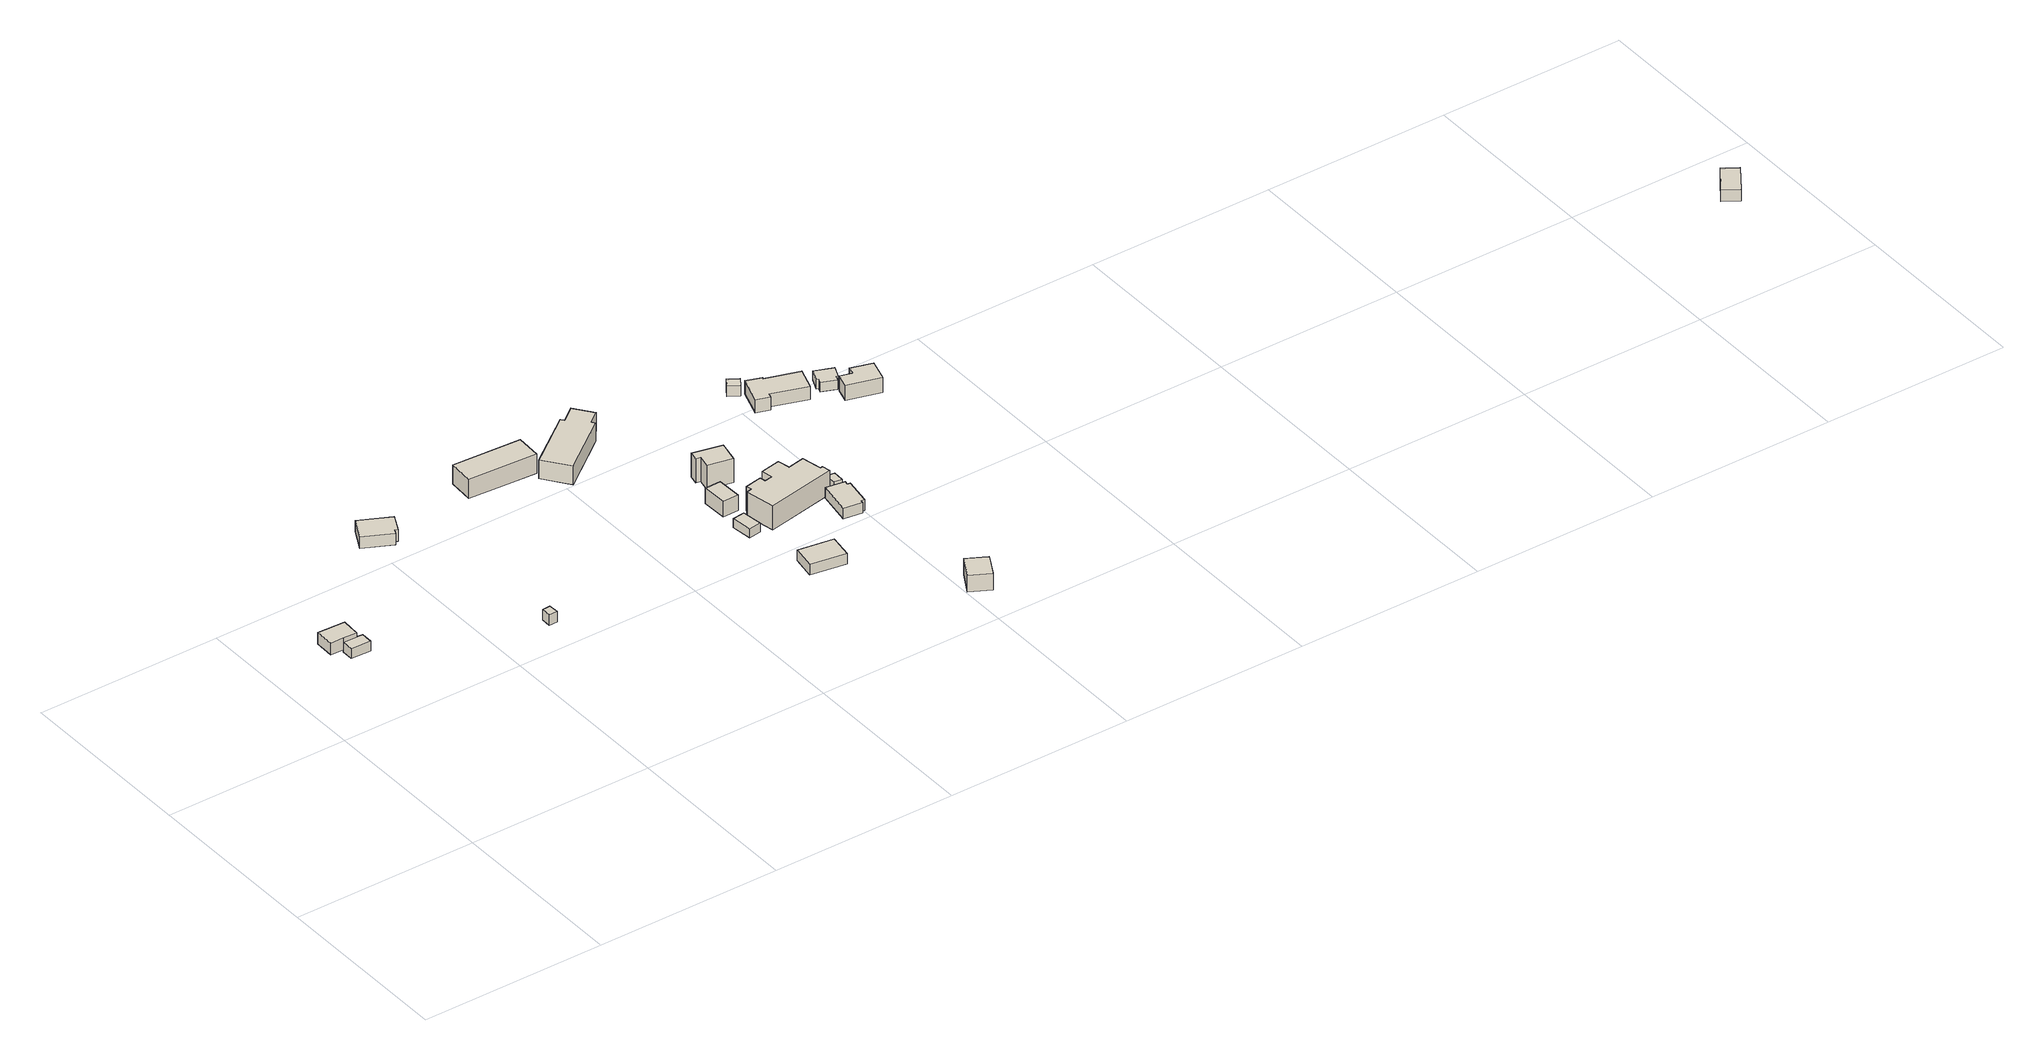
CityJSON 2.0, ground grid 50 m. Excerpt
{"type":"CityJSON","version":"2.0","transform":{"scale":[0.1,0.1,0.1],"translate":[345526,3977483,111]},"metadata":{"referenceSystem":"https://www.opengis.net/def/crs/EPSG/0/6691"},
"CityObjects":{
"building1":{"type":"Building","attributes":{"measuredHeight":3.3},"geometry":[{"type":"Solid","lod":"1","boundaries":[[[[0,1,2,3,4]],[[3,5,6,4]],[[2,7,5,3]],[[1,8,7,2]],[[0,9,8,1]],[[4,6,9,0]],[[5,7,8,9,6]]]]}]},
"building2":{"type":"Building","attributes":{"measuredHeight":2.8},"geometry":[{"type":"Solid","lod":"1","boundaries":[[[[10,11,12,13,14]],[[13,15,16,14]],[[12,17,15,13]],[[11,18,17,12]],[[10,19,18,11]],[[14,16,19,10]],[[15,17,18,19,16]]]]}]},
"building3":{"type":"Building","attributes":{"measuredHeight":3.5},"geometry":[{"type":"Solid","lod":"1","boundaries":[[[[20,21,22,23,24,25]],[[24,26,27,25]],[[23,28,26,24]],[[22,29,28,23]],[[21,30,29,22]],[[20,31,30,21]],[[25,27,31,20]],[[26,28,29,30,31,27]]]]}]},
"building4":{"type":"Building","attributes":{"measuredHeight":3},"geometry":[{"type":"Solid","lod":"1","boundaries":[[[[32,33,34,35]],[[34,36,37,35]],[[33,38,36,34]],[[32,39,38,33]],[[35,37,39,32]],[[36,38,39,37]]]]}]},
"building5":{"type":"Building","attributes":{"measuredHeight":6.2},"geometry":[{"type":"Solid","lod":"1","boundaries":[[[[40,41,42,43]],[[42,44,45,43]],[[41,46,44,42]],[[40,47,46,41]],[[43,45,47,40]],[[44,46,47,45]]]]}]},
"building6":{"type":"Building","attributes":{"measuredHeight":6.9},"geometry":[{"type":"Solid","lod":"1","boundaries":[[[[48,49,50,51,52,53,54,55]],[[54,56,57,55]],[[53,58,56,54]],[[52,59,58,53]],[[51,60,59,52]],[[50,61,60,51]],[[49,62,61,50]],[[48,63,62,49]],[[55,57,63,48]],[[56,58,59,60,61,62,63,57]]]]}]},
"building7":{"type":"Building","attributes":{"measuredHeight":2.6},"geometry":[{"type":"Solid","lod":"1","boundaries":[[[[64,65,66,67]],[[66,68,69,67]],[[65,70,68,66]],[[64,71,70,65]],[[67,69,71,64]],[[68,70,71,69]]]]}]},
"building8":{"type":"Building","attributes":{"measuredHeight":3},"geometry":[{"type":"Solid","lod":"1","boundaries":[[[[72,73,74,75]],[[74,76,77,75]],[[73,78,76,74]],[[72,79,78,73]],[[75,77,79,72]],[[76,78,79,77]]]]}]},
"building9":{"type":"Building","attributes":{"measuredHeight":4.5},"geometry":[{"type":"Solid","lod":"1","boundaries":[[[[80,81,82,83]],[[82,84,85,83]],[[81,86,84,82]],[[80,87,86,81]],[[83,85,87,80]],[[84,86,87,85]]]]}]},
"building10":{"type":"Building","attributes":{"measuredHeight":7.5},"geometry":[{"type":"Solid","lod":"1","boundaries":[[[[88,89,90,91,92,93]],[[92,94,95,93]],[[91,96,94,92]],[[90,97,96,91]],[[89,98,97,90]],[[88,99,98,89]],[[93,95,99,88]],[[94,96,97,98,99,95]]]]}]},
"building11":{"type":"Building","attributes":{"measuredHeight":8.5},"geometry":[{"type":"Solid","lod":"1","boundaries":[[[[100,101,102,103,104,105,106,107,108,109,110,111,112,113]],[[112,114,115,113]],[[111,116,114,112]],[[110,117,116,111]],[[109,118,117,110]],[[108,119,118,109]],[[107,120,119,108]],[[106,121,120,107]],[[105,122,121,106]],[[104,123,122,105]],[[103,124,123,104]],[[102,125,124,103]],[[101,126,125,102]],[[100,127,126,101]],[[113,115,127,100]],[[114,116,117,118,119,120,121,122,123,124,125,126,127,115]]]]}]},
"building12":{"type":"Building","attributes":{"measuredHeight":3},"geometry":[{"type":"Solid","lod":"1","boundaries":[[[[128,129,130,131,132,133,134,135,136,137]],[[136,138,139,137]],[[135,140,138,136]],[[134,141,140,135]],[[133,142,141,134]],[[132,143,142,133]],[[131,144,143,132]],[[130,145,144,131]],[[129,146,145,130]],[[128,147,146,129]],[[137,139,147,128]],[[138,140,141,142,143,144,145,146,147,139]]]]}]},
"building13":{"type":"Building","attributes":{"measuredHeight":5},"geometry":[{"type":"Solid","lod":"1","boundaries":[[[[148,149,150,151]],[[150,152,153,151]],[[149,154,152,150]],[[148,155,154,149]],[[151,153,155,148]],[[152,154,155,153]]]]}]},
"building14":{"type":"Building","attributes":{"measuredHeight":3},"geometry":[{"type":"Solid","lod":"1","boundaries":[[[[156,157,158,159]],[[158,160,161,159]],[[157,162,160,158]],[[156,163,162,157]],[[159,161,163,156]],[[160,162,163,161]]]]}]},
"building15":{"type":"Building","attributes":{"measuredHeight":3},"geometry":[{"type":"Solid","lod":"1","boundaries":[[[[164,165,166,167]],[[166,168,169,167]],[[165,170,168,166]],[[164,171,170,165]],[[167,169,171,164]],[[168,170,171,169]]]]}]},
"building16":{"type":"Building","attributes":{"measuredHeight":4.7},"geometry":[{"type":"Solid","lod":"1","boundaries":[[[[172,173,174,175,176,177,178,179]],[[178,180,181,179]],[[177,182,180,178]],[[176,183,182,177]],[[175,184,183,176]],[[174,185,184,175]],[[173,186,185,174]],[[172,187,186,173]],[[179,181,187,172]],[[180,182,183,184,185,186,187,181]]]]}]},
"building17":{"type":"Building","attributes":{"measuredHeight":2.6},"geometry":[{"type":"Solid","lod":"1","boundaries":[[[[188,189,190,191,192,193,194,195]],[[194,196,197,195]],[[193,198,196,194]],[[192,199,198,193]],[[191,200,199,192]],[[190,201,200,191]],[[189,202,201,190]],[[188,203,202,189]],[[195,197,203,188]],[[196,198,199,200,201,202,203,197]]]]}]},
"building18":{"type":"Building","attributes":{"measuredHeight":5},"geometry":[{"type":"Solid","lod":"1","boundaries":[[[[204,205,206,207,208,209]],[[208,210,211,209]],[[207,212,210,208]],[[206,213,212,207]],[[205,214,213,206]],[[204,215,214,205]],[[209,211,215,204]],[[210,212,213,214,215,211]]]]}]},
"building19":{"type":"Building","attributes":{"土砂災害警戒区域.現象区分":"1","土砂災害警戒区域.区域区分":"2","measuredHeight":3.7},"geometry":[{"type":"Solid","lod":"1","boundaries":[[[[216,217,218,219]],[[218,220,221,219]],[[217,222,220,218]],[[216,223,222,217]],[[219,221,223,216]],[[220,222,223,221]]]]}]}
},
"vertices":[
[81,610,214],[79,559,214],[41,560,214],[6,561,214],[7,613,214],[6,561,247],[7,613,247],[41,560,247],[79,559,247],[81,610,247],
[79,559,208],[95,558,208],[94,526,208],[40,528,208],[41,560,208],[40,528,236],[41,560,236],[94,526,236],[95,558,236],[79,559,236],
[391,825,220],[384,829,220],[378,817,220],[303,854,220],[333,914,220],[415,873,220],[333,914,252],[415,873,252],[303,854,252],[378,817,252],[384,829,252],[391,825,252],
[553,454,153],[554,427,153],[531,426,153],[531,453,153],[531,426,183],[531,453,183],[554,427,183],[553,454,183],
[799,907,233],[796,839,233],[611,850,233],[615,918,233],[611,850,288],[615,918,288],[796,839,288],[799,907,288],
[925,924,229],[932,915,229],[971,945,229],[1008,896,229],[977,873,229],[983,865,229],[841,757,229],[791,823,229],[841,757,282],[791,823,282],[983,865,282],[977,873,282],[1008,896,282],[971,945,282],[932,915,282],[925,924,282],
[1132,490,155],[1139,436,155],[1106,431,155],[1099,486,155],[1106,431,181],[1099,486,181],[1139,436,181],[1132,490,181],
[1256,307,131],[1246,243,131],[1150,258,131],[1161,322,131],[1150,258,161],[1161,322,161],[1246,243,161],[1256,307,161],
[1143,597,159],[1145,530,159],[1102,529,159],[1100,596,159],[1102,529,203],[1100,596,203],[1145,530,203],[1143,597,203],
[1194,615,168],[1128,630,168],[1135,663,168],[1123,666,168],[1128,690,168],[1207,672,168],[1128,690,236],[1207,672,236],[1123,666,236],[1135,663,236],[1128,630,236],[1194,615,236],
[1282,560,155],[1288,527,155],[1334,536,155],[1345,482,155],[1352,484,155],[1356,462,155],[1167,425,155],[1152,505,155],[1166,508,155],[1163,523,155],[1209,532,155],[1212,516,155],[1233,520,155],[1228,550,155],[1233,520,223],[1228,550,223],[1212,516,223],[1209,532,223],[1163,523,223],[1166,508,223],[1152,505,223],[1167,425,223],[1356,462,223],[1352,484,223],[1345,482,223],[1334,536,223],[1288,527,223],[1282,560,223],
[1383,449,155],[1390,448,155],[1388,437,155],[1396,436,155],[1384,363,155],[1375,364,155],[1374,357,155],[1324,365,155],[1339,456,155],[1361,453,155],[1339,456,185],[1361,453,185],[1324,365,185],[1374,357,185],[1375,364,185],[1384,363,185],[1396,436,185],[1388,437,185],[1390,448,185],[1383,449,185],
[1467,90,96],[1519,61,96],[1486,1,96],[1433,30,96],[1486,1,142],[1433,30,142],[1519,61,142],[1467,90,142],
[1384,480,163],[1383,449,163],[1361,453,163],[1361,483,163],[1361,453,193],[1361,483,193],[1383,449,193],[1384,480,193],
[1384,848,217],[1369,826,217],[1341,843,217],[1356,866,217],[1341,843,247],[1356,866,247],[1369,826,247],[1384,848,247],
[1513,785,213],[1493,725,213],[1399,756,213],[1395,745,213],[1360,757,213],[1385,832,213],[1425,818,213],[1424,814,213],[1425,818,250],[1424,814,250],[1385,832,250],[1360,757,250],[1395,745,250],[1399,756,250],[1493,725,250],[1513,785,250],
[1591,763,214],[1577,730,214],[1573,732,214],[1567,719,214],[1529,735,214],[1534,747,214],[1528,750,214],[1542,783,214],[1528,750,240],[1542,783,240],[1534,747,240],[1529,735,240],[1567,719,240],[1573,732,240],[1577,730,240],[1591,763,240],
[1662,708,212],[1645,649,212],[1557,675,212],[1568,714,212],[1599,705,212],[1605,725,212],[1599,705,255],[1605,725,255],[1568,714,255],[1557,675,255],[1645,649,255],[1662,708,255],
[3815,349,9],[3864,419,9],[3903,393,9],[3854,322,9],[3903,393,42],[3854,322,42],[3864,419,42],[3815,349,42]
]}
